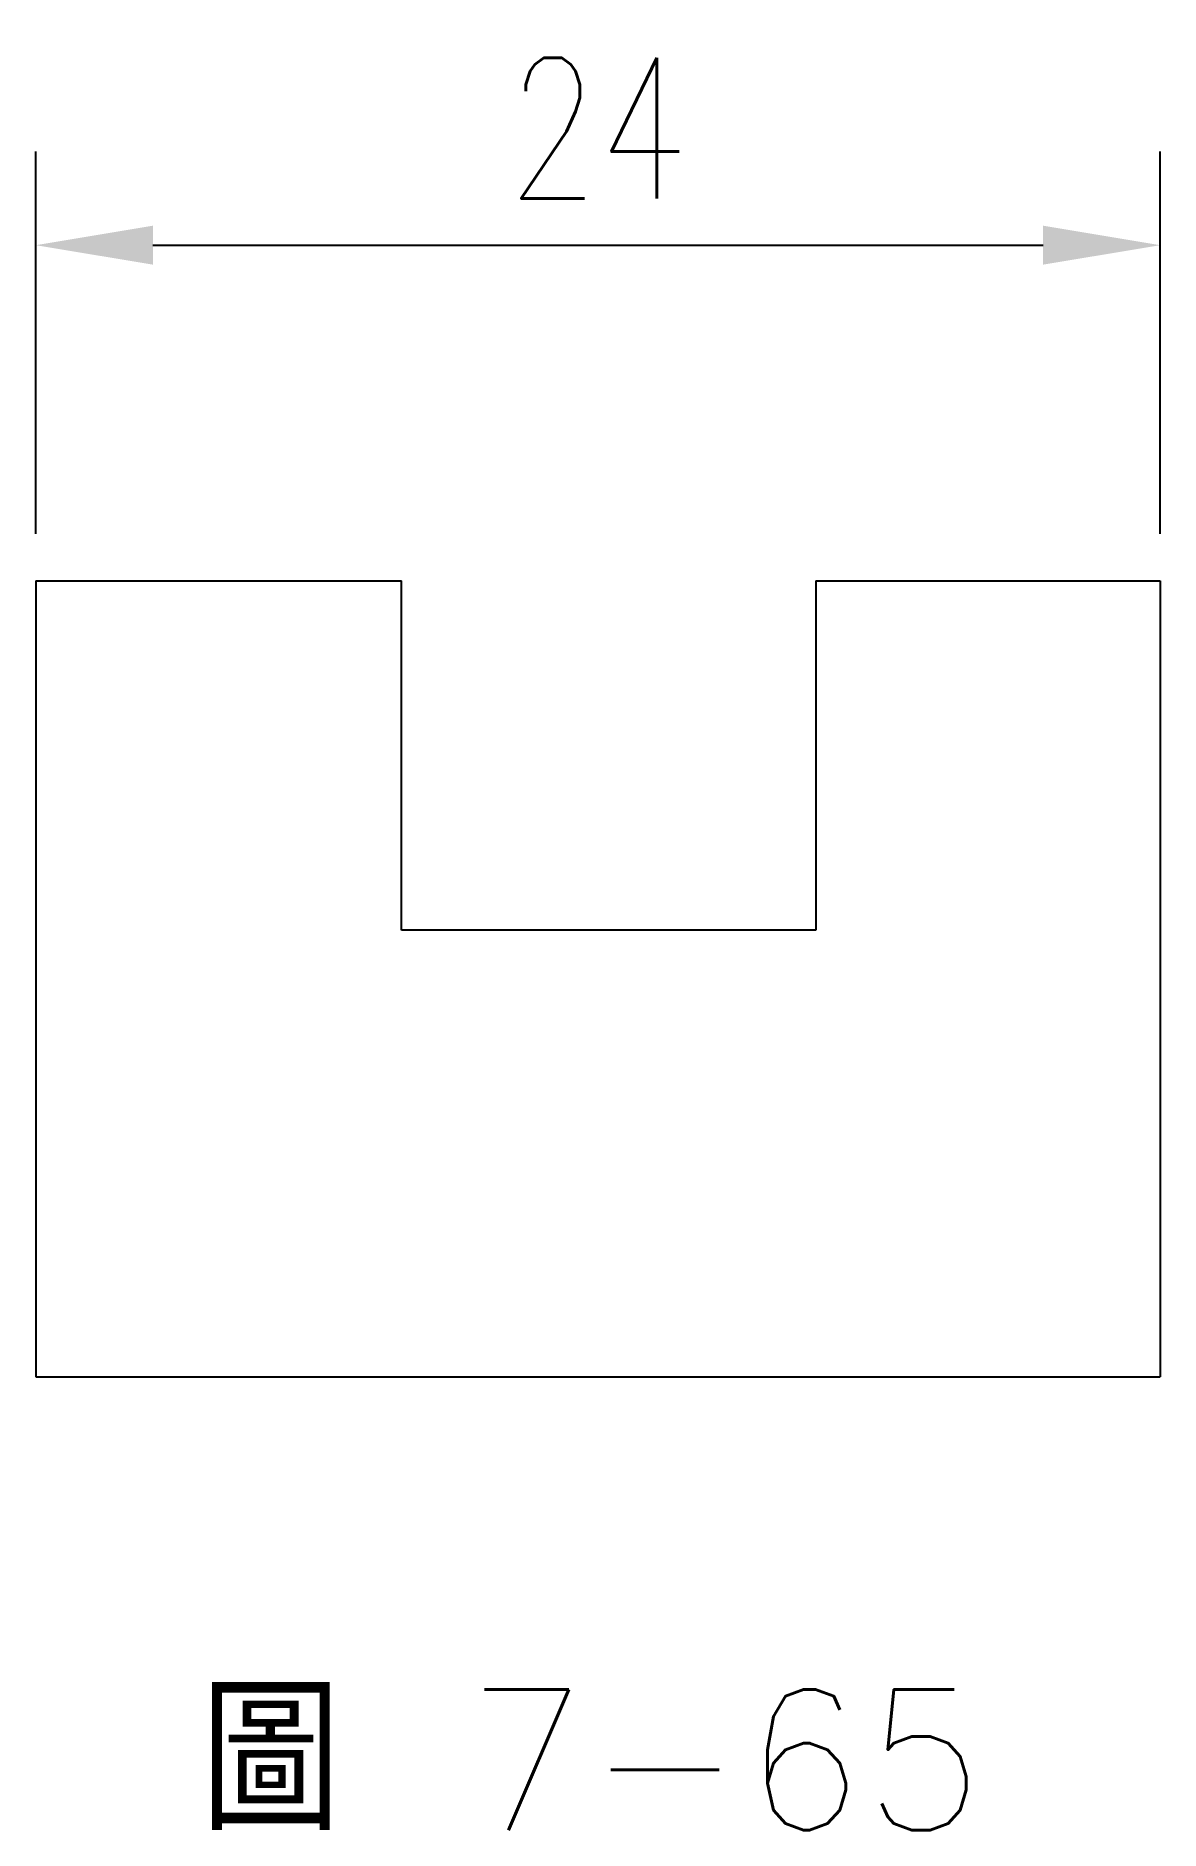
# Model space of a CAD drawing. Extents: x 238.1 to 262.1, y -380.7 to -342.4.
import ezdxf

# ---------------------------------------------------------------- set-up
doc = ezdxf.new("R2010")
doc.units = 0
doc.layers.get('0').update_dxf_attribs({"color": 3, "linetype": 'CONTINUOUS'})
doc.layers.get('DEFPOINTS').update_dxf_attribs({"color": 3, "linetype": 'CONTINUOUS'})
doc.layers.add('輪廓線', color=7, linetype='CONTINUOUS')
doc.styles.add('CNS1', font='txt.shx', dxfattribs={"height": 3, "bigfont": 'chineset.shx'})
doc.styles.add('CNS75', font='txt.shx', dxfattribs={"width": 0.75, "height": 3})
doc.dimstyles.new('CNS', dxfattribs={"dimscale": 0, "dimtxt": 3, "dimasz": 2.5, "dimexe": 2, "dimexo": 1, "dimgap": 1, "dimtad": 1, "dimdec": 1, "dimdsep": 46, "dimtxsty": 'CNS75', "dimcen": 0, "dimclrd": 3, "dimclre": 3, "dimclrt": 3, "dimadec": 0, "dimazin": 0, "dimtp": 0.3, "dimtm": 0.3, "dimtfac": 1, "dimtdec": 1, "dimtmove": 0, "dimatfit": 3, "dimfxl": 2, "dimtolj": 1, "dimtzin": 0, "dimarcsym": 0})

# ---------------------------------------------------------------- blocks, each defined once
blk = doc.blocks.new('*D52')
at = {"color": 3, "lineweight": -2}
for p, q in [((238.117, -353.012), (238.117, -344.847)), ((262.117, -353.012), (262.117, -344.847)), ((240.617, -346.847), (259.617, -346.847))]:
    blk.add_line(p, q, dxfattribs=at)
at = {"color": 3}
for points in [[(240.617, -346.43), (240.617, -347.263), (238.117, -346.847)], [(259.617, -346.43), (259.617, -347.263), (262.117, -346.847)]]:
    blk.add_solid(points, dxfattribs=at)
at = {"layer": 'DEFPOINTS', "color": 0}
for p in [(262.117, -346.847), (238.117, -354.012), (262.117, -354.012)]:
    blk.add_point(p, dxfattribs=at)
at = {"color": 3, "insert": (250.117, -344.347), "char_height": 3, "attachment_point": 5, "style": 'CNS75'}
blk.add_mtext('\\A1;24', dxfattribs=at)

msp = doc.modelspace()

# ---------------------------------------------------------------- linework, layer by layer
at = {"layer": '輪廓線'}
for p, q in [((238.117, -354.012), (238.117, -371.012)), ((238.117, -354.012), (245.919, -354.012)), ((245.919, -361.475), (245.919, -354.012)), ((254.768, -354.012), (254.768, -361.475)), ((254.768, -354.012), (262.117, -354.012)), ((262.117, -354.012), (262.117, -371.012)), ((254.768, -361.475), (245.919, -361.475)), ((238.117, -371.012), (262.117, -371.012))]:
    msp.add_line(p, q, dxfattribs=at)

# ---------------------------------------------------------------- texts
at = {"layer": '輪廓線', "style": 'CNS1'}
msp.add_text('圖 7-65', height=3, dxfattribs=at).set_placement((241.631, -380.687))

# ---------------------------------------------------------------- dimensions: what is measured, and where the dimension line sits
dim = msp.add_linear_dim(base=(262.117, -346.847), p1=(238.117, -354.012), p2=(262.117, -354.012), dimstyle='CNS', override={"dimscale": 1})
dim.commit()
dim.dimension.update_dxf_attribs({"geometry": '*D52', "text_midpoint": (250.117, -344.347)})

doc.saveas('drawing.dxf')
